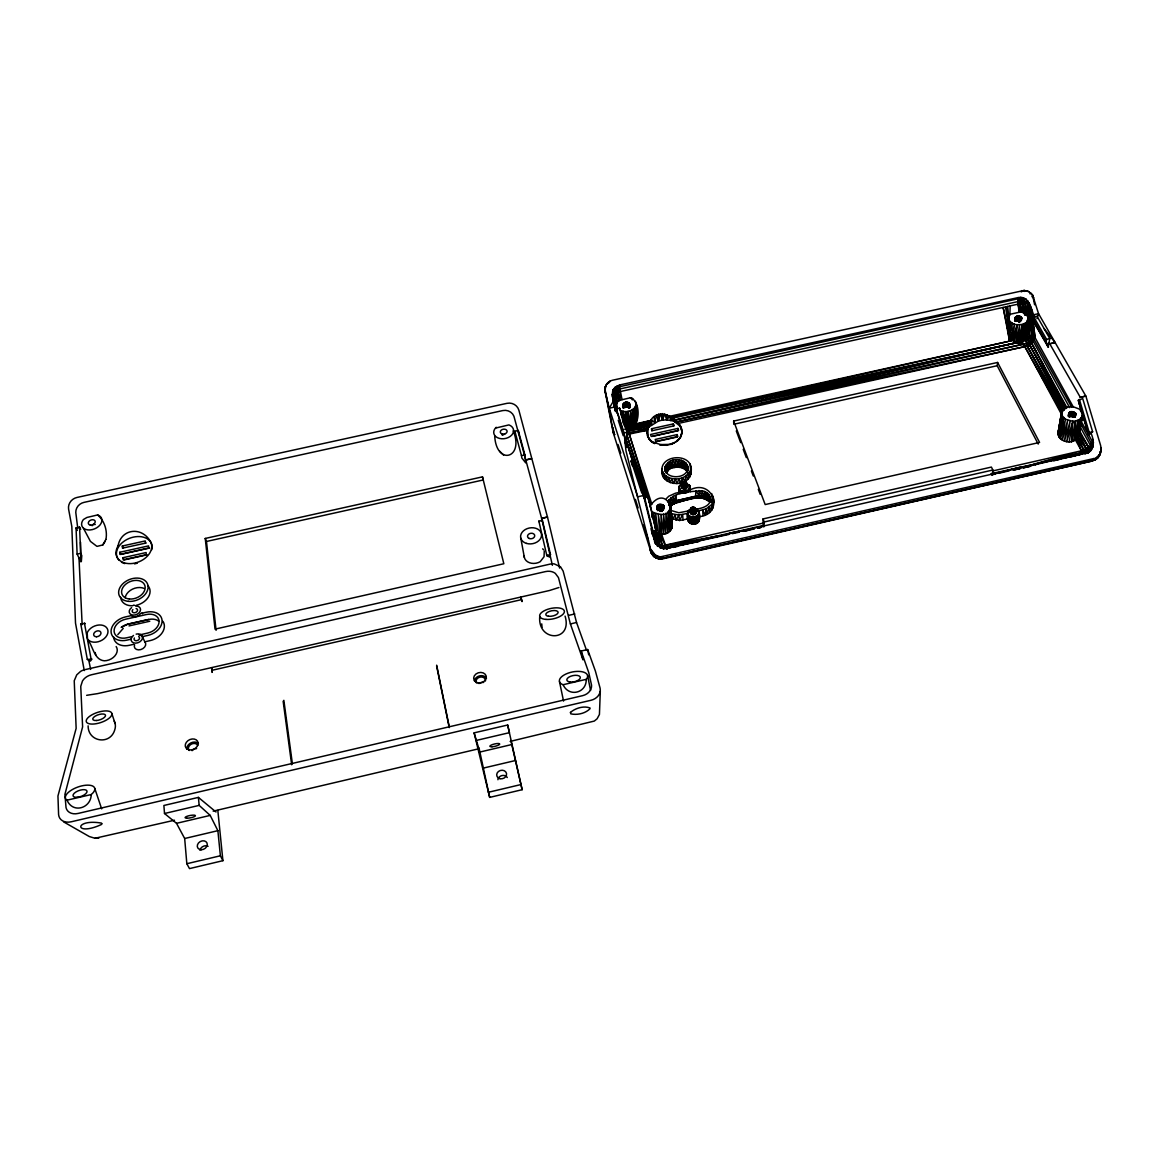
<?xml version="1.0" encoding="UTF-8"?>
<svg xmlns="http://www.w3.org/2000/svg" width="1159" height="1159" viewBox="0 0 1159 1159"><rect width="100%" height="100%" fill="white"/><g stroke="black" fill="none" stroke-linecap="round" stroke-linejoin="round"><path stroke-width="1.5" d="M696.849 510.844L696.849 509.323L694.313 508.497M542.311 521.188L542.311 520.029L538.805 521.593M684.752 482.086L684.056 481.55L686.78 483.839L687.099 487.041L686.707 483.231L684.085 481.883C676.363 481.115 687.678 498.66 686.548 483.057C679.84 478.421 682.245 492.14 686.78 483.361M621.267 415.661L620.847 410.735L623.093 411.416L625.483 427.917C640.304 433.089 642.274 401.289 630.395 397.769L620.239 400.159L617.211 402.101L616.385 405.099L617.066 410.619L612.966 394.031L613.299 389.583L614.878 387.483L619.543 384.976L1018.21 297.573C1030.076 295.516 1031.017 310.25 1034.813 317.624M690.778 508.453C686.519 516.248 699.993 516.479 695.414 508.7C692.894 506.686 688.547 509.221 690.619 512.8C690.373 508.569 692.14 505.469 692.14 509.569C696.153 509.308 692.894 505.324 696.24 510.554L696.849 509.323C701.688 513.191 700.775 525.36 692.763 524.114C685.867 523.419 684.969 510.511 691.532 508.714M682.129 482.564L681.912 487.678C679.667 482.738 688.779 480.145 687.012 486.534C686.374 479.623 685.853 484.172 683.071 482.955C678.739 484.288 690.329 486.012 684.65 481.608M670.395 504.585C686.07 500.963 697.385 493.154 709.641 500.355M637.059 418.037L636.146 404.839L634.321 408.272L630.467 410.75L633.046 427.57C639.217 421.094 636.61 410.967 636.132 403.028L637.146 413.473L635.48 401.318M538.79 520.826L546.932 556.045L549.888 556.986L550.482 554.553L542.311 520.029M650.648 504.918L627.772 428.873L628.077 411.431L630.467 410.75L631.452 428.395L648.881 425.817C654.458 397.812 697.414 427.236 675.726 442.043M680.347 493.27L680.405 490.083L678.899 487.273L681.492 483.68M691.517 507.7L690.416 509.757L690.706 513.321C688.576 510.438 694.14 507.135 693.922 508.844C690.619 510.351 693.459 506.469 691.749 507.512M1010.199 305.875L1009.866 314.306C1005.664 319.116 1012.039 324.578 1016.936 324.737L1016.631 342.658L674.654 420.109L674.495 421.746L680.087 426.048L682.158 431.887M689.547 489.996L689.619 485.389L685.505 482.97M600.304 691.271L599.435 714.451L597.131 718.754L594.306 721.072L510.148 741.412M628.729 408.214L628.83 402.839C625.469 400.55 620.905 404.361 623.325 408.243M1084.665 454.009L1090.851 450.46L1093.415 442.477L1092.068 448.49L1088.055 452.763C1095.183 448.721 1093.893 439.435 1090.981 433.147M646.592 497.399L626.744 434.625L628.757 432.684C640.739 432.553 649.257 426.961 658.442 421.007L658.602 414.198M635.465 423.875L651.851 420.253L654.734 422.571L656.501 415.255L658.442 421.007L662.513 420.094L662.644 413.604M619.543 384.976L620.239 400.159L617.312 390.96L617.023 385.904L619.688 386.715L1021.036 298.124L1023.426 297.892L1024.005 299.341L1022.064 312.046L1024.353 313.002C1033.133 318.928 1026.613 333.415 1022.803 341.354L674.654 420.109L1026.613 343.368L1031.582 343.18L1035.074 337.66L1031.568 309.221M686.389 485.128L686.316 488.461C684.1 480.232 685.838 482.39 686.736 488.04L686.621 484.317L685.07 483.187M1099.905 451.967L1099.848 454.676L1098.21 457.457L1092.502 460.934L663.107 558.783C656.313 560.434 649.576 554.364 650.242 547.468L625.99 450.865L624.093 432.944L616.269 408.895L619.616 408.156L627.468 432.191L627.714 434.582L625.425 440.768M1069.641 407.635L1033.277 341.412L1034.016 339.37L1031.003 307.468L1035.074 337.66L1029.482 344.701L1024.73 346.642L676.813 421.905L670.771 420.485L670.858 417.211L1013.053 340.369L1016.631 342.658L1027.149 345.889L1063.73 410.315M662.354 473.249C657.225 454.053 694.125 451.619 691.155 471.684C690.315 488.852 658.602 486.794 661.977 468.656M1092.488 447.678L1092.894 439.522L1092.488 447.678L1086.896 452.676L991.032 473.712M695.27 508.265L695.154 514.132C692.966 505.889 694.705 508.033 695.588 513.698L695.487 509.974L693.922 508.844M615.154 410.518L612.242 394.654L613.024 392.742L619.688 386.715L616.718 386.787L614.878 387.483L614.241 393.365L616.776 408.794L612.966 394.031L618.095 392.032L1017.964 304.18L1027.439 303.021L1029.25 303.078L1033.814 337.37L1035.074 337.66L1073.321 407.055M683.723 482.984L682.347 485.056L682.579 488.547L683.173 483.158M1097.298 457.776L1099.848 454.676L1092.502 460.934L659.848 559L653.806 556.436L651.228 552.742L613.183 432.539L605.157 391.742C603.853 386.671 607.446 381.239 612.532 380.224L1024.237 290.402L1028.989 291.72L1032.597 295.067L1038.551 313.683L1085.78 395.958L1080.202 397.392L1085.867 396.088L1100.528 445.157C1102.035 450.489 1100.21 456.747 1095.414 459.746L1092.705 460.471M689.851 488.852L689.619 485.389L689.88 489.967L687.823 492.184L684.447 493.068L680.739 492.024L675.393 493.227L668.772 496.24L666.396 498.587M692.56 508.642L691.17 510.742L691.387 514.219L692.01 508.815M710.873 502.035L710.322 496.762L707.28 492.879L706.831 497.646L705.831 498.327L696.385 497.776L676.624 502.224L669.844 505.99L670.583 503.586L674.509 501.21L676.61 501.804L669.004 505.411L674.466 501.152L676.117 495.342L676.508 502.528L696.385 497.341L703.31 497.414L704.498 496.588L704.86 491.532L707.28 492.879L709.612 501.398L704.498 496.588L702.035 490.721L704.86 491.532C704.759 492.198 708.96 504.687 709.859 500.587L706.831 497.646L701.847 495.878L702.035 490.721C690.619 491.793 674.726 491.358 667.7 501.789M634.944 425.295L651.054 421.601L651.59 424.73L650.185 423.165L634.089 426.411L632.597 409.678L634.944 425.295L634.321 408.272L636.262 422.079M670.815 504.773L671.713 504.136L670.583 503.586L670.815 497.747L672.597 502.035L673.263 496.284L674.466 501.152L696.284 496.081L699.08 495.777L700.572 496.994C702.615 495.936 712.901 503.078 706.208 499.094M683.346 482.173C681.782 483.549 684.071 480.116 682.608 483.202C683.694 485.693 687.751 482.318 684.476 481.666M693.212 509.207L693.27 514.77L693.734 509.004M681.405 492.416L681.478 490.721L680.405 490.083L680.753 493.633M684.375 483.535L684.433 489.084L684.868 483.346M689.185 515.784L688.91 522.158L687.649 512.901L688.562 521.622L688.345 514.929C691.17 518.638 699.123 517.175 698.863 512.017L698.616 521.84L697.848 515.089L697.921 522.608L696.892 515.9L697.023 523.26L695.704 516.523L695.154 523.984L694.357 516.9L693.966 524.143L692.937 517.001L692.763 524.114L691.546 516.842L691.604 523.882L690.271 516.421L690.547 523.462L689.185 515.784L689.634 522.883M1010.822 340.876L1009.532 334.429L1012.14 323.129L1011.749 340.659L1008.605 331.474L1009.069 320.174L1007.997 328.301L1008.431 318.145L1007.997 328.301L1009.576 341.152L1003.129 307.439L1010.271 340.992L1009.532 334.429L1010.329 321.767L1008.605 331.474L1009.576 341.152L1006.548 322.072M691.909 507.439L690.721 512.278L691.286 507.816M1018.442 321.579L1018.993 316.045C1018.37 322.506 1015.965 322.376 1018.109 315.987L1018.442 321.579L1019.862 316.248L1018.993 316.045L1015.342 317.233L1014.704 320.782M1015.69 320.362L1016.457 316.349L1016.24 321.13L1017.24 316.088L1017.008 320.971M632.597 409.678L633.046 427.57L650.185 423.165L647.316 430.293L647.577 435.494L649.141 439.218L654.705 443.593C647.635 440.913 645.215 432.133 648.881 425.817L629.612 428.859L628.25 430.858L625.57 411.648L623.093 411.416L623.672 423.209M1094.241 459.645L1095.414 459.746L663.31 558.131L656.791 558.001L654.009 556.175L651.865 553.64L650.822 549.25L656.834 557.015C656.327 560.029 650.387 552.988 650.576 550.902L650.242 547.468M1026.323 332.676L1027.598 321.086L1025.005 337.327L1021.209 341.963L1022.122 324.52L1026.28 322.564L1028.279 319.391L1026.323 332.676L1029.902 343.209M685.94 485.505L685.766 488.794L684.404 483.057M615.328 411.286L612.242 394.654L613.299 389.583L614.429 389.178L619.993 388.931L1017.776 301.644L1025.831 299.094L1027.439 303.021L1032.032 337.24L1031.582 343.18L1066.048 408.432M682.332 485.447L682.173 488.156L681.941 485.056M695.255 510.8L694.603 514.466L693.256 508.714M651.59 424.73L651.851 420.253L635.118 424.658M1080.463 423.107L1091.879 444.505L1083.593 453.633L1082.434 452.532L1075.61 440.319L1077.827 420.442L1073.698 441.246L1075.451 421.108L1072.843 421.325L1071.495 441.796C1065.932 442.738 1057.935 439.739 1058.037 433.162L1061.601 412.372L1063.484 409.055L1067.482 406.939L1072.611 406.519L1079.666 409.214L1082.622 414.429L1078.783 435.596L1076.957 439.16L1071.495 441.796L1075.451 421.108L1079.855 419.37L1082.332 416.255L1077.971 437.74L1083.882 450.011L1086.896 452.676M690.75 510.728L690.967 513.799L690.416 509.757M1018.978 312.293L1017.848 299.399L1020.818 297.37L1019.804 312.148L1009.866 314.306L1008.098 319.956L1006.403 306.715M1100.442 451.575C1101.325 450.46 1098.674 458.587 1096.342 458.906L1094.067 458.5L1093.43 460.123L1096.342 458.906L1096.428 457.588M1096.342 458.906L1100.427 453.183L1101.05 448.055M81.347 561.507L81.782 555.581L80.666 553.336L79.58 527.142L76.059 527.91L77.117 554.118L80.826 561.622L80.536 542.325M690.561 469.149L690.764 466.353L690.938 474.277L689.88 471.684L690.778 469.047L691.155 471.684L689.851 463.774M1015.559 320.043L1015.82 316.74L1015.139 320.971M685.375 485.795L685.114 488.997L684.752 485.969M1015.067 320.666L1015.342 317.233L1014.893 320.348M1023.267 340.485L1024.411 323.738L1021.209 341.963M694.227 511.481L693.951 514.683L693.589 511.655L694.792 511.191M1023.006 340.543L1026.28 322.564L1025.005 337.327L1033.814 337.37L1030.38 305.744M708.743 499.167L709.149 494.661L710.742 501.717M658.442 421.007L660.587 413.691L662.513 420.094L666.7 419.92L667.193 414.85M1073.944 454.864L1085.635 451.648L1086.36 448.794L1078.783 435.596L1080.362 424.73M763.187 526.823L763.042 518.928L991.394 467.077L992.886 470.018L992.336 474.089L667.251 547.888L667.149 548.844C661.832 547.975 654.444 545.454 654.299 539.022L643.491 495.487L612.734 398.276L615.154 410.257L612.445 396.45M1022.122 324.52L1018.5 342.716L1019.572 324.868L1016.631 342.658L1013.285 340.543L1016.936 324.737L1022.122 324.52L1020.239 342.354L1023.658 344.223L1062.354 415.922L1065.411 419.225L1072.843 421.325L1069.134 441.97M684.085 483.549L683.129 488.852L682.839 485.751M693.546 507.381L692.894 507.367C693.01 508.193 692.517 506.15 695.241 508.424L695.951 512.669L695.646 509.004M684.085 486.012L683.752 489.04L683.433 485.94M1016.095 319.652L1016.457 316.349M1014.777 320.623L1015.096 317.798C1015.081 323.404 1026.193 319.203 1019.862 316.248L1019.036 322.188L1020.615 316.581L1019.934 321.608M1021.296 320.739L1021.659 317.595L1021.108 320.478M692.937 509.221L691.937 514.524L691.141 511.119M212.343 670.221L212.097 672.394L211.604 667.685L212.343 670.221L521.463 599.652L522.028 601.608L520.913 597.117L521.463 599.652M693.589 511.655L692.575 514.712L691.662 511.438M1016.936 324.737L1014.69 341.977M1020.847 320.145L1021.238 317.044L1020.094 321.724M1024.411 323.738L1022.079 341.441L1023.658 344.223L676.813 421.905L678.479 423.397C683.317 428.019 682.984 435.712 677.827 440.579L670.931 444.375L660.543 444.578L651.532 441.666L647.664 436.392L647.881 428.308L628.25 430.858L625.57 411.648L628.077 411.431L631.452 428.395L650.185 423.165M105.947 539.355C107.599 530.576 104.44 520.811 97.646 514.929L86.925 517.465L83.39 519.536A10.532 7.244 -21.6 0 0 85.911 529.489A10.532 7.244 -21.6 0 0 100.036 524.94A10.532 7.244 -21.6 0 0 97.646 514.929M997.175 365.722L997.595 362.448L733.647 421.065L733.763 424.266L997.175 365.722L1038.218 444.085M1017.443 321.043L1018.109 315.987M1008.431 318.145L1007.765 323.086L1005.606 306.889M1016.573 321.014L1017.24 316.088M1070.105 416.588L1070.8 411.619C1086.534 414.4 1061.586 420.876 1070.8 411.619L1069.858 416.632M1071.017 416.516L1071.713 411.503L1070.742 416.516M1059.485 429.989L1059.992 426.469M1060.485 422.934L1060.992 419.413M1061.485 415.893L1062.238 410.605L1058.037 433.162L1061.601 412.372L1058.5 431.496M1069.279 416.834L1069.989 411.894L1069.062 416.921M1071.945 416.603L1072.654 411.575L1071.684 416.559M1023.846 339.457L1026.28 322.564M1033.437 319.391L1033.799 316.914L1037.001 316.204L1049.837 338.631L1048.055 346.976L1035.306 324.563L1033.437 319.391L1046.2 341.818L1048.055 346.976M1068.83 415.588L1069.322 412.329L1068.714 415.675M1072.828 416.863L1073.567 411.793L1072.582 416.762M1046.2 341.818L1046.591 339.341L1033.799 316.914M1073.596 417.269L1074.393 412.184L1073.393 417.139M1080.898 421.253L1081.448 417.776M632.307 399.898L632.524 398.595L630.395 397.769M692.169 507.801L690.547 509.902L690.706 513.321M1074.509 416.095L1075.045 412.691L1074.393 415.98M692.923 507.512C687.432 507.975 694.444 513.799 695.414 508.7M690.938 508.193C693.502 506.715 688.924 510.67 693.415 510.25C697.79 509.25 691.633 506.179 694.212 507.816M666.324 472.944L667.656 471.076L665.252 466.411C662.629 480.217 688.823 480 687.895 466.715L687.562 470.453L685.172 466.483L685.78 462.818L687.751 472.437C684.621 467.063 677.204 466.092 671.8 468.265L668.048 462.586L665.252 466.411L665.73 472.206L666.324 472.944L668.048 467.28L668.048 462.586C674.712 456.704 689.359 459.688 688.156 470.279M681.912 487.678L681.738 483.289L683.071 482.955M681.912 482.984L681.825 487.171M686.403 482.637C686.881 487.316 679.319 483.796 683.187 482.347M1074.944 416.689L1075.523 413.299L1074.871 416.574M1058.746 436.595L1062.296 416.067L1061.615 414.227L1058.109 434.886L1062.296 416.067L1059.529 437.769L1063.585 417.762L1060.543 438.841L1065.411 419.225L1062.325 440.13L1067.671 420.34L1064.426 441.115L1070.192 421.065L1066.729 441.738L1072.843 421.325M1075.161 417.341L1075.755 413.951L1075.132 417.226M1078.783 435.596L1082.622 414.429L1079.015 433.423L1086.36 448.794L1089.953 450.793L1093.082 444.578L1092.459 441.753L1081.144 421.253M1080.652 421.253L1081.289 417.776M689.17 509.931L688.765 512.003L687.823 511.829L688.171 519.449L688.055 514.712M1018.21 297.573L1017.848 299.399L1029.25 303.078L1032.032 337.24L1035.074 337.66M586.222 679.348C586.671 693.053 568.91 697.631 563.1 684.723A14.386 6.606 -11.8 0 1 562.694 675.9A14.386 6.606 -11.8 0 1 581.224 671.597A14.386 6.606 -11.8 0 1 586.222 679.348L563.1 684.723M1075.61 440.319L1079.855 419.37L1076.957 439.16L1081.318 450.808L1088.591 447.244L1091.691 448.084L1090.851 450.46L1088.055 452.763L1089.953 450.793M605.128 391.583L605.404 386.454L605.157 391.742L609.243 408.214L637.696 496.791L643.491 495.487M1012.676 340.456L1011.329 338.051L1014.4 324.143L1013.285 340.543L1009.532 334.429M764.042 526.737L764.216 521.985L763.042 518.928M613.299 389.583L615.98 392.684L616.689 404.332L614.241 393.365L612.387 392.046M1008.098 319.956L1009.532 315.016M682.072 431.93L680.217 437.928L677.088 440.434M1032.51 297.472L1032.466 295.009L1031.003 293.184L1029.945 293.821M91.242 794.538C91.025 808.214 72.901 813.951 67.034 800.174A15.487 6.577 -19.6 0 1 71.626 789.989A15.487 6.577 -19.6 0 1 91.025 785.469A15.487 6.577 -19.6 0 1 91.242 794.538L67.034 800.174M644.187 498.283L644.505 497.066L647.982 496.284L656.269 531.286L652.256 533.792L650.981 528.692M647.982 496.284L651.735 511.626C683.274 525.896 667.758 480.072 649.837 506.382L650.257 507.091M695.487 508.526L694.053 508.019M676.61 501.804L674.016 502.847L676.624 502.224C661.427 509.091 675.625 504.773 674.509 501.21L696.313 496.139L700.572 496.994L701.861 495.936L703.499 498.095L706.092 499.022L700.572 496.994M656.53 558.174L659.848 559L660.616 556.842L1094.067 458.5M700.804 497.544L709.192 500.514M652.256 533.792L653.01 531.329L644.505 497.066M613.082 427.758L613.85 434.451L604.926 388.743L606.49 384.281L610.17 381.05M1027.367 320.449L1028.265 317.624L1027.062 326.737L1027.338 337.472L1025.802 340.645L1027.149 345.889L1062.325 412.72M1036.928 318.711L1038.551 313.683L1033.22 314.857M690.228 490.75L689.982 487.432L689.402 490.808L689.634 488.461L689.88 489.967C714.335 477.682 724.708 516.132 697.732 516.697M686.78 483.839C686.331 486.519 680.768 485.998 681.941 483.158M709.337 506.961L706.773 514.205L706.266 508.801L711.684 504.585L713.654 498.978L713.22 507.874L711.684 504.585L711.742 510.337L709.337 506.961L709.554 512.495M670.395 516.595L671.467 513.669L678.826 515.016L687.953 513.336L687.823 511.829M662.513 420.094L664.744 413.937L666.7 419.92L670.771 420.485L672.278 418.269L1015.617 342.876L1011.329 338.051M703.02 515.509L702.687 510.003L704.947 514.958L706.266 508.801L697.399 511.206L697.819 510.076M1087.823 449.084L1090.735 447.562L1091.879 444.505L1092.56 444.969L1088.909 450.315L1085.635 451.648M1090.735 447.562L1090.431 445.476L1092.459 441.753L1093.067 443.26M105.889 539.442L102.818 544.947L97.284 546.309A4.911 4.23 23.7 0 1 96.791 546.251L90.431 541.398L83.434 528.229M105.252 541.166L102.818 544.947M655.545 556.132L653.401 555.769L650.576 550.902L654.009 556.175L660.036 558.305L661.963 556.827L663.31 558.131L659.442 558.71L658.848 557.493M653.053 531.836L656.139 544.122L654.299 539.022M662.412 471.307L663.687 477.711L663.716 473.77L665.063 479.449L665.831 475.9L667.381 481.289L668.613 477.537L670.25 482.651L671.901 478.58L673.48 483.433L675.465 478.971L676.914 483.622L679.102 478.681L682.564 477.74L685.708 480.999L685.65 476.175L688.127 479.073L688.127 474.118L689.909 476.784L689.88 471.684L685.65 476.175L682.564 477.74L680.333 483.173L679.102 478.681C672.843 479.739 664.976 477.711 662.412 471.307L662.789 475.798M495.951 427.99L508.946 424.904A10.011 7.2 -9.9 0 1 511.756 435.031A10.011 7.2 -9.9 0 1 497.457 437.682A10.011 7.2 -9.9 0 1 496.24 427.265M703.499 498.095L696.11 497.935L698.471 497.718L699.08 495.777M666.874 549.047L661.644 534.444L660.934 514.582L663.774 534.256L663.542 514.103L665.831 533.734L665.932 513.147L667.917 532.778L667.961 511.771L669.699 531.474L671.945 528.171L670.713 506.164L672.292 526.331L670.424 508.164L671.945 528.171L669.496 510.076L669.699 531.474C665.947 534.719 659.862 535.646 655.878 532.3L653.531 513.031L653.85 521.854M1021.818 290.619L1021.18 291.836L1024.237 290.402L1024.295 291.387L1026.686 290.779L1028.989 291.72M991.8 474.929L992.307 473.973L1086.345 452.575L1090.576 450.344M117.798 634.654L123.245 628.352M681.478 490.721L682.144 492.72L682.738 491.126L683.259 492.981L684.114 491.271L685.505 491.155L686.78 492.647L686.838 490.793L687.823 492.184L688.968 489.402L685.505 491.155L684.447 493.068L684.114 491.271L681.478 490.721L680.739 492.024L680.405 490.083M682.202 486.172L681.695 483.622M671.423 443.506L670.931 444.375L674.683 442.767L666.816 445.288L659.819 445.085M613.357 401.202L609.243 408.214L614.792 406.997M607.258 383.846L609.62 382.195M1098.964 455.371L1100.427 453.183M659.442 558.71L660.268 557.407M634.944 425.078L634.451 425.99L651.054 421.601M92.112 525.751L93.401 524.462L95.255 524.505M1023.31 467.483L1086.345 452.575L1085.606 453.662L1088.62 451.735M502.282 435.364L504.86 433.973M617.312 390.96L615.98 392.684L618.602 401L618.095 392.032L619.993 388.931L617.312 390.96L614.69 390.974M660.022 547.816L655.762 514.031L655.878 532.3L660.051 545.657L663.354 548.989M660.616 556.842L653.806 556.436L656.095 557.537M666.7 419.92L669.612 416.313L1007.504 341.615M663.774 549.25L664.715 548.135L688.316 543.571M1020.876 302.383L1022.861 303.354L1024.788 315.132L1024.353 313.002L1022.064 312.046L1020.384 303.716L1017.776 301.644L1020.876 302.383L1025.831 299.094M613.777 431.293L613.719 433.915L615.009 434.553M681.97 482.825L682.694 482.072M614.429 389.178L616.718 386.787M1027.816 300.862L1025.266 303.107L1025.903 314.64M1022.803 341.354L1025.802 340.645L1029.815 337.269L1027.439 303.021M669.873 505.817L672.655 502.079L674.002 502.658L669.873 505.817L676.624 502.224M689.228 511.539L688.345 510.815L688.388 512.495M669.714 506.295L671.698 504.31L669.844 505.99M1088.055 452.763L1088.967 451.894M1081.144 410.199L1078.305 400.304L1082.709 398.566L1092.618 431.771L1089.011 434.828L1082.607 415.154M632.524 398.595L631.264 398.638M612.242 394.654L612.966 394.031L616.4 411.155M1088.504 434.944L1088.185 433.452L1089.257 432.524L1092.618 431.771M690.46 509.409C692.039 514.103 697.718 508.656 694.125 508.221M627.772 428.873L625.57 411.648L626.179 428.279L624.831 429.395L627.309 428.801M682.477 482.202L683.303 481.869M708.757 499.239L700.587 497.182M671.148 504.831L676.595 502.47L673.944 503.267M664.715 548.135L660.717 548.25L659.804 546.744M1033.625 338.037L1026.613 343.368L1029.482 344.701L1065.541 408.794M684.636 482.405L685.94 482.463M657.312 546.048L666.425 548.511L670.568 546.584L763.332 525.491M558.913 587.512L549.525 590.496L97.602 693.618L86.65 695.313M691.662 507.714L692.502 507.338M682.839 482.419L684.085 481.883M673.451 503.339L676.378 502.383L673.451 503.339L672.799 502.615M1097.472 456.878L1098.877 456.342M676.508 502.528L673.712 503.441M628.584 406.78L628.149 402.477L628.062 407.606L627.338 402.245C629.859 408.316 623.252 409.055 624.744 402.564L624.904 407.751L624.035 402.984L624.324 407.084M1038.71 462.876L1081.318 450.808L993.147 470.844M698.471 497.211C696.994 498.718 694.864 498.24 695.965 490.865L699.065 495.719L701.861 495.936M992.032 474.697L1021.05 466.889L1022.354 467.961M1069.931 457.066L1081.883 454.053L1034.292 463.875L1035.624 464.947M659.848 559L663.31 558.131L663.281 556.624M1053.357 460.833L1060.311 459.094M1063.774 458.225L1086.345 452.575M669.641 548.048L666.425 548.511L716.161 536.226L716.914 537.443M758.247 527.982L761.55 527.215L757.914 527.809M1043.114 461.876L1082.434 452.532L1083.882 450.011L1076.957 439.16L1081.39 417.935L1077.971 437.74L1086.36 448.794M217.834 810.402L222.905 860.688L189.497 868.598L186.831 863.73L184.672 838.508L176.53 823.325L164.506 813.502L163.883 805.476L198.406 797.392L216.009 811.995M489.678 797.392L522.144 789.699L507.671 725.012L474.118 732.865L489.678 797.392L479.015 747.975M998.797 473.278L1009.301 470.786M1012.807 469.96L1019.804 468.308M1054.473 460.5L1081.869 454.038M184.672 838.508L217.878 830.684L220.384 855.777L222.905 860.688M483.187 768.127L515.48 760.521M186.831 863.73L220.384 855.777M488.388 792.278L521.014 784.542M164.506 813.502L199.16 805.389L210.199 815.4L217.878 830.684M475.769 740.543L509.438 732.662L507.671 725.012M63.586 821.861L89.301 836.537L94.995 838.276L174.487 820.224M213.155 811.155L478.508 748.844M176.53 823.325L210.199 815.4M479.189 752.205L511.945 744.513M1023.643 467.743L1030.481 466.15M744.629 531.213L754.422 528.837M757.928 528.026L761.434 527.229M581.181 651.025L588.758 672.597L591.554 685.172A11.547 9.533 -9.3 0 1 582.557 695.675L78.044 813.459A12.445 9.489 -30 0 1 66.034 807.664L64.918 794.364L82.608 726.867L80.782 687.186A15.168 11.242 -25.9 0 1 80.797 686.2L82.492 680.956A11.155 8.258 -25.9 0 1 91.387 674.784L545.614 571.561A10.489 8.243 -9.6 0 1 555.349 573.415L558.377 577.486A14.256 11.213 -9.8 0 1 558.667 578.37L570.373 623.875L582.977 659.862L581.181 651.025L587.642 649.518L595.393 671.061L600 687.823A13.807 11.445 -9 0 1 600.116 688.316A12.039 9.967 -8.9 0 1 590.916 700.297L71.279 821.774A13.01 9.909 -30.4 0 1 58.602 814.647A14.879 11.344 -30.3 0 1 58.573 814.125L57.95 795.987L76.146 728.345L74.234 680.753L76.74 674.857L80.536 671.438A10.359 7.635 -25.9 0 1 84.766 669.699L550.032 564.129A9.721 7.62 -9.4 0 1 554.306 563.911L560.521 566.794L563.144 571.112L576.545 622.47L586.483 650.199M568.634 615.371L574.806 613.951M570.402 623.948L576.545 622.47M764.216 521.985L992.886 470.018M763.926 522.941L662.542 545.759L657.863 545.107L653.966 533.314M673.002 547.425L678.276 546.237M1013.488 469.989L1020.876 468.308M87.331 659.442L91.938 659.109L90.431 661.094L87.331 659.442L80.724 623.788L85.346 623.528M1078.681 401.956L1081.637 410.083M148.714 619.442L127.881 624.121L121.202 627.396A12.459 9.171 -23.8 0 1 127.896 624.194L148.714 619.5A12.416 9.171 -23.3 0 1 158.783 621.21M129.011 625.918L149.801 621.238M131.952 636.624L126.679 637.812A12.503 9.04 -23.4 0 1 114.089 631.235A12.503 9.04 -23.4 0 1 125.52 619.239L146.425 614.531A12.459 9.055 -22.9 0 1 159.073 621.094A12.459 9.055 -22.9 0 1 147.758 633.046L138.979 635.031M688.591 510.873L678.855 512.771L670.554 510.337M695.27 509.366C701.253 508.381 710.206 506.613 710.713 499.051L710.829 502.108M131.01 639.217L126.824 640.159A15.632 11.315 -23.4 0 1 111.076 631.93A15.632 11.315 -23.4 0 1 125.389 616.936L131.01 615.675A5.882 4.245 -22.8 0 0 140.645 613.502L146.266 612.242A15.574 11.315 -22.9 0 1 162.072 620.442A15.574 11.315 -22.9 0 1 147.932 635.393L142.354 636.653A5.954 4.346 -23.5 0 0 141.891 636.248M133.502 644.361L129.344 645.302A15.574 11.46 -23.8 0 1 113.568 636.87M134.574 644.723A5.94 4.404 -23.9 0 0 140.761 649.591A5.94 4.404 -23.9 0 0 144.803 641.811L150.366 640.55A15.516 11.474 -23.3 0 0 162.941 621.34M669.873 518.044L679.565 520.478L688.33 518.826M546.947 555.349L550.482 554.553M653.01 531.329L656.501 530.532M84.259 670.568L75.509 623.107L71.829 526.563L68.584 509.105A10.46 9.837 -26.8 0 1 77.001 497.457L506.99 403.332A10.025 9.663 -0.2 0 1 518.87 410.185L547.483 517.088L541.63 518.406L547.454 516.914L559.594 568.069M991.974 474.784L995.291 474.045M1014.733 469.786L1020.036 468.613M1023.556 467.816L1030.626 466.237M77.117 554.118L80.666 553.336M524.882 454.922L525.722 462.89L521.869 458.037L521.463 455.675L524.882 454.922L518.261 430.496L514.886 431.235L515.306 433.596M624.093 432.944L627.468 432.191M1046.591 339.341L1049.837 338.631M146.193 543.006L122.463 548.149L122.332 546.005L145.266 540.934L145.426 543.049M651.546 428.729L673.379 423.89L674.06 425.846L652.213 430.699L651.546 428.729L651.735 430.916M650.199 504.976L626.744 434.625L647.316 430.293L628.757 432.684M678.479 423.397L1024.73 346.642L1061.89 412.865M1055.038 342.629L1049.634 343.832L1055.067 342.441L1044.071 328.533M119.797 552.264L148.555 545.889L148.714 548.019L119.928 554.408L119.797 552.264L120.797 554.422L149.511 548.048M677.914 428.424L650.561 434.495L651.228 436.479L678.609 430.395L677.914 428.424L678.087 430.699L652.474 436.392M205.259 538.442L482.492 476.856L503.832 563.738L215.023 629.134L205.259 538.442L206.476 541.47L216.081 630.322M123.057 557.682L146.121 552.553L146.28 554.712L123.187 559.84L123.057 557.682L124.1 559.927L147.121 554.799M677.146 434.582L655.197 439.464L655.864 441.449L677.841 436.566L677.146 434.582L677.305 436.957L655.4 441.825M206.476 541.47L483.129 479.985L482.492 476.856M1035.306 324.563L1048.547 346.874M667.251 547.888L728.837 534.429M732.358 533.662L739.399 532.111M742.919 531.344L749.96 529.808M666.425 548.511L699.5 541.253M707.062 538.298L662.76 547.787L659.688 534.212L658.283 514.567L661.644 534.444M670.858 417.211L1015.617 342.876M691.822 542.861L698.848 541.427M729.793 533.126L754.408 528.475M683.433 481.883L684.708 481.782M711.612 537.254L665.179 545.382L659.688 534.212M698.442 497.544L696.11 497.935L698.486 497.747M687.562 470.453L686.476 470.641L686.171 468.627C680.319 463.31 669.062 464.687 665.73 472.206L666.338 464.382L669.525 469.482L675.161 464.136L675.74 459.659L679.84 467.338L683.071 465.208L683.796 461.325L685.172 466.483L687.866 470.003L687.171 464.658L686.809 468.12L684.65 469.134L681.362 460.268L680.594 464.368L677.117 467.164L672.901 460.152L672.51 464.745L667.656 471.076L670.09 465.817L670.279 461.152L674.379 467.468L677.914 464.006L678.609 459.688L682.39 468.019L685.172 466.483C679.102 462.021 668.511 463.629 665.556 471.032L664.875 468.555L665.107 471.597M696.385 497.341L698.471 497.023M670.568 546.584L665.846 547.251L662.542 545.759L657.834 533.531M656.834 557.015L659.283 556.668L660.036 558.305M1027.338 337.472L1024.759 337.834L1025.802 340.645L1033.277 341.412M1022.064 312.046L1019.804 312.148L1017.964 304.18M706.367 499.123L703.571 498.138L707.106 498.761M94.995 838.276L98.935 837.971M700.659 497.66L705.845 498.515L709.612 501.398M133.372 605.157L134.647 605.317M1033.814 297.718L1032.133 296.4M703.354 497.776L709.641 501.586L705.889 498.689L703.368 497.848L708.786 500.572L700.615 497.428M1028.54 338.602L1031.51 339.022L1029.815 337.269L1026.961 323.491M698.399 496.718L700.891 497.197M659.283 556.668L651.865 553.64M693.314 507.28L694.169 507.512M666.816 445.288L660.543 444.578M655.791 543.89L655.081 541.296M494.705 436.132C496.385 466.048 524.607 458.471 513.249 430.902M1034.016 339.37L1071.785 407.345M1021.036 298.124L1024.005 299.341M693.705 507.367L695.574 508.859L695.864 512.148L695.733 509.337M1032.597 295.067L1034.625 304.774M694.632 510.96L695.603 511.67L695.574 508.859M657.037 555.943L653.719 554.857L650.576 550.902M80.724 623.788L82.144 624.643L78.986 557.914M651.445 553.365L652.749 554.205M685.491 481.854L686.389 482.81M694.342 507.468L695.183 511.264L694.777 508.062M659.442 546.425L657.863 545.107L653.734 532.445M503.571 455.096L499.645 451.184M542.629 548.83L543.585 549.757M708.656 500.558L710.177 502.296L708.062 500.123M708.453 500.5L710.177 502.296M651.764 532.589L656.139 544.122L652.314 532.126M656.255 543.383L657.935 546.425M1023.933 301.166L1025.266 303.107L1026.86 315.074M672.278 418.269L674.495 421.746M1079.087 429.902L1088.591 447.244L1078.725 431.655L1079.015 433.423M1078.029 430.25L1088.591 447.244M88.388 640.652C93.155 647.055 94.372 659.949 104.31 660.804A11.01 8.113 -24.8 0 0 115.002 655.777A11.01 8.113 -24.8 0 0 116.146 646.534M1091.749 443.607L1092.56 444.969M1049.185 342.803L1080.304 397.334M1064.31 407.794L1029.482 344.701L1064.223 410.069M1080.043 426.555L1090.431 445.476M1066.99 407.823L1031.582 343.18L1066.208 408.084M1027.149 345.889L1062.817 411.561M701.847 495.878L699.007 490.503L699.065 495.719M617.501 408.243L616.385 405.099L616.602 406.968M997.595 362.448L1039.58 442.434L765.186 504.571L733.647 421.065M76.059 527.91L77.291 530.46M79.58 527.142L80.666 529.402M142.354 636.653L144.803 641.811M122.332 546.005L123.289 548.077M670.583 503.586L668.917 499.63L668.96 502.528M539.746 616.429C537.341 642.231 572.908 642.187 565.085 616.124M660.051 545.657L654.154 530.663L657.863 545.107L653.893 532.198M736.284 430.945L740.688 442.637M743.209 449.315L746.353 457.66M751.394 471.003L753.278 476.016M758.319 489.359L760.203 494.371M95.849 655.067L95.139 652.503M643.926 497.718L625.411 437.899L645.925 497.356M617.211 402.101L614.241 393.365L617.066 410.619M94.763 788.395L101.673 808.881M625.049 442.303L626.729 447.374M631.191 460.876L641.796 492.952M111.916 713.814A13.43 5.331 -18.3 0 1 92.937 724.071A13.43 5.331 -18.3 0 1 92.314 714.61A13.43 5.331 -18.3 0 1 111.916 713.814L115.176 723.709M627.714 434.582L619.616 408.156M625.469 437.914L644.998 498.08M629.25 434.306L651.88 504.281M618.254 420.282L623.252 435.726M630.916 461.007L632.539 466.106M699.297 519.116L698.5 510.989L699.007 518.232L698.863 512.017M618.051 444.534L620.76 453.111M635.407 499.37L638.116 507.946M643.535 525.07L648.417 540.5M654.502 541.152L654.994 542.774M655.212 542.673L655.675 544.194M474.118 732.865L479.304 750.148M1079.362 399.319L1089.257 432.524M1083.114 415.038L1089.011 434.828M1078.305 400.304L1088.185 433.452M696.849 509.323L697.399 511.206M90.663 669.409L88.736 660.195M669.612 416.313L670.771 420.485M541.63 518.406L513.93 416.24A9.649 9.301 -0.7 0 0 502.818 410.561L83.97 502.383A10.054 9.46 -26.9 0 0 75.784 512.466L77.783 528.504M514.886 431.235L521.463 455.675M652.155 517.233L651.952 513.886L656.269 531.286M541.644 518.377L552.379 565.302M671.467 513.669L672.785 519.464L675.002 514.712L676.088 520.29L678.826 515.016L679.565 520.478L682.651 514.538L683.042 520.014M605.099 391.409L604.911 388.844M510.844 740.514L522.144 789.699M1025.367 314.697L1022.861 303.354L1023.527 313.423M654.009 556.175L653.111 552.988L651.749 553.075L651.633 550.931M544.252 551.003L544.064 556.726L540.21 561.695A10.402 8.084 -9.9 0 1 529.446 562.709A10.402 8.084 -9.9 0 1 524.187 555.697M624.744 402.564L625.715 407.171L625.585 402.303L626.526 407.012L626.468 402.187L627.454 407.229M649.199 427.338L648.881 425.817L628.25 430.858L625.57 411.648M559.493 681.68L563.549 701.094M436.653 665.179L449.257 726.794M436.595 665.846L449.228 727.62M587.642 649.518L588.7 654.835M587.599 675.625L590.568 690.402M609.605 410.054L610.3 413.604M620.442 391.452L622.035 399.609M624.093 406.795L623.47 403.506L623.846 408.026M620.847 410.735L623.18 423.064M1027.236 323.578L1029.815 337.269L1027.54 320.188M520.797 538.109L524.375 557.551M84.404 622.962L91.01 658.616M626.179 428.279L623.093 411.416L623.861 421.833M518.261 430.496L518.957 434.48M612.966 394.031L615.951 411.561M542.035 627.265L541.746 623.861M711.698 493.502L712.495 498.384M623.542 406.809L623.107 404.1L623.412 407.707M88.113 725.853C88.041 742.05 110.062 745.309 114.683 730.083A17.008 12.792 -27.2 0 0 114.19 721.086M637.117 418.095L635.523 406.621L636.32 422.137M283.854 700.311L292.387 763.752M283.144 701.209L291.662 764.752M651.952 513.886L652.387 517.247M659.268 509.83L658.587 504.571C674.48 504.585 651.039 516.001 658.587 504.571L659.007 509.931M682.564 477.74L683.158 482.289M660.369 511.351L659.457 504.281L659.978 511.423M658.5 510.235L657.834 505.02L658.269 510.38M651.952 513.365L652.401 516.827M661.282 511.293L660.384 504.165L660.891 511.293M657.877 510.771L657.254 505.599L657.559 509.178M662.166 511.409L661.311 504.237L661.789 511.336M623.339 408.026L622.962 404.737C623.31 409.286 632.481 406.461 628.83 402.839L629.337 407.693M657.254 509.685L656.878 506.266L657.182 509.83M654.125 417.226L654.734 422.571M662.716 509.366L662.166 504.498L662.528 509.786M616.269 408.895L616.718 412.923M629.844 407.838L629.351 403.332L629.467 407.823M626.468 402.187L626.99 407.07M679.333 492.836L679.073 488.301L679.551 492.85M629.989 406.968L629.67 403.911L629.917 407.374M624.6 425.759L623.093 411.416L624.353 425.527M1007.678 306.44L1008.779 317.059M686.707 484.679L686.997 487.562L686.867 484.201M663.412 509.786L662.905 504.904L663.267 510.177M625.585 402.303L626.063 407.055M689.619 485.389L690.242 491.619M669.641 505.788L669.308 502.398L669.453 505.817M670.496 514.277L671.003 519.377M695.574 510.351L695.864 513.205L695.748 509.844M679.942 492.865L679.58 489.257L679.725 492.561M663.774 508.714L663.455 505.454L663.716 508.946M691.141 508.352L690.981 511.785L690.735 508.772M198.406 797.392L199.16 805.389M647.577 435.494L647.664 436.392M713.162 496.124L713.741 502.557M1025.266 303.107L1026.309 315.045M628.077 411.431L629.612 428.859M672.075 524.491L670.337 504.208L671.162 519.391M689.098 486.258L689.373 489.764M669.496 510.076L671.061 529.909M685.505 491.155L685.635 492.952M673.379 423.89L673.538 426.077M679.073 488.301L679.449 493.502L679.073 486.229L679.493 493.43L678.899 487.273L679.29 492.575M687.823 513.959L688.316 521.043M690.271 490.996L689.982 486.389L690.286 491.474M695.704 516.523L696.139 523.68M689.982 487.432L690.184 491.025M710.322 496.762L710.583 501.717M80.594 556.392L80.826 561.622M647.113 431.756L647.171 433.35M1020.384 303.716L1020.659 312.061M679.594 485.244L679.739 489.634M497.921 779.732A4.984 4.23 -15.3 0 1 501.919 775.574A4.984 4.23 -15.3 0 1 507.28 777.53M476.479 682.97A4.795 3.912 -14 0 1 479.927 677.131A4.795 3.912 -14 0 1 485.52 680.884M478.986 683.549A4.781 3.897 -14.1 0 1 483.636 682.463M199.942 850.199A5.23 4.201 -29.4 0 1 208.084 846.302M189.221 750.51A5.013 3.897 -25.8 0 1 191.032 744.31A5.013 3.897 -25.8 0 1 197.754 745.454M192.075 750.684A4.984 3.897 -26 0 1 196.595 748.584M118.841 560.043A18.486 13.024 -21.4 0 1 131.199 537.704A18.486 13.024 -21.4 0 1 151.815 549.67M137.341 563.129A18.486 13.024 -21.4 0 1 134.458 563.868M124.839 563.593A18.486 13.024 -21.4 0 1 121.463 562.173M125.129 597.725A12.184 8.881 -22.7 0 1 132.474 589.149A12.184 8.881 -22.7 0 1 144.151 588.468M147.7 585.483A15.255 11.097 -22.7 0 1 136.197 605.331M132.691 605.78A15.255 11.097 -22.7 0 1 120.666 597.218M141.76 613.14A5.867 4.303 -23.2 0 1 142.571 613.719M139.949 635.451A5.954 4.346 -23.5 0 1 140.398 635.552M135.661 606.099A5.896 4.245 -22.8 0 1 140.08 611.401A5.896 4.245 -22.8 0 1 131.3 614.69A5.896 4.245 -22.8 0 1 131.604 607.606M136.154 634.132A5.969 4.361 -23.5 0 1 142.398 638.566A5.969 4.361 -23.5 0 1 133.575 642.854A5.969 4.361 -23.5 0 1 133.488 635.436M136.096 608.533A2.796 2.014 -22.8 0 1 137.153 611.3A2.796 2.014 -22.8 0 1 133.256 612.589A2.796 2.014 -22.8 0 1 132.879 609.591M138.631 636.595A2.825 2.057 -23.5 0 1 138.993 639.406A2.825 2.057 -23.5 0 1 135.371 640.608A2.825 2.057 -23.5 0 1 134.386 637.986M186.816 749.178A6.679 5.201 -25.8 0 1 190.916 742.89A6.679 5.201 -25.8 0 1 198.406 743.527M474.466 681.028A6.403 5.216 -14 0 1 479.623 675.856A6.403 5.216 -14 0 1 486.49 678.203M1068.844 412.865L1068.323 416.11L1068.844 412.865M570.445 712.408L570.779 713.843C577.24 715.32 585.411 713.48 590.061 708.685L589.989 707.975C583.759 705.541 575.415 708.135 570.445 712.408M101.804 823.745L101.47 824.498C74.248 837.015 73.539 818.399 101.485 823.093L101.804 823.745M118.088 545.686L117.117 547.816A18.501 13.242 -21.6 0 0 134.864 563.071A18.501 13.242 -21.6 0 0 149.859 540.558C141.123 526.534 121.304 528.75 118.088 545.686M674.002 503.078L671.713 504.136L674.016 503.006M531.488 458.558L525.838 460.007L531.488 458.558M708.294 500.427L705.889 498.689L710.003 502.195L708.192 500.326M709.728 501.847L708.033 500.051L709.728 501.847M87.273 633.944L87.055 633.162A11.17 8.026 -24.1 0 1 103.194 625.454A11.17 8.026 -24.1 0 1 104.194 638.638A11.17 8.026 -24.1 0 1 87.49 638.884L87.273 633.944M499.993 778.689A4.998 4.245 -15.2 0 0 506.483 773.372A4.998 4.245 -15.2 0 0 498.384 771.532A4.998 4.245 -15.2 0 0 499.993 778.689M491.996 746.773A5.085 1.202 -13.2 0 0 499.717 744.136A5.085 1.202 -13.2 0 0 492.589 744.527A5.085 1.202 -13.2 0 0 491.996 746.773M201.376 849.735A5.244 4.216 -29.3 0 0 206.997 842.999A5.244 4.216 -29.3 0 0 198.45 843.042A5.244 4.216 -29.3 0 0 201.376 849.735M186.889 818.196A5.302 1.202 -10.9 0 0 195.378 815.922A5.302 1.202 -10.9 0 0 188.424 815.849A5.302 1.202 -10.9 0 0 186.889 818.196M90.127 524.969A3.607 2.492 -21.6 0 0 95.226 521.608A3.607 2.492 -21.6 0 0 89.909 520.55A3.607 2.492 -21.6 0 0 90.127 524.969M501.775 433.872A3.434 2.477 -9.9 0 0 507.106 431.568A3.434 2.477 -9.9 0 0 502.224 429.54A3.434 2.477 -9.9 0 0 501.775 433.872M526.519 543.412A10.547 7.997 -9.9 0 0 541.528 534.473A10.547 7.997 -9.9 0 0 525.186 529.591A10.547 7.997 -9.9 0 0 526.519 543.412M128.432 601.347A15.299 10.938 -22.3 0 0 147.888 585.005A15.299 10.938 -22.3 0 0 123.825 582.861A15.299 10.938 -22.3 0 0 128.432 601.347M529.141 538.457A3.622 2.738 -9.9 0 0 534.719 535.922A3.622 2.738 -9.9 0 0 529.547 533.647A3.622 2.738 -9.9 0 0 529.141 538.457M96.501 636.755A3.825 2.753 -24.1 0 0 100.819 632.249A3.825 2.753 -24.1 0 0 94.618 632.365A3.825 2.753 -24.1 0 0 96.501 636.755M129.402 599A12.242 8.75 -22.3 0 0 144.991 585.932A12.242 8.75 -22.3 0 0 125.737 584.208A12.242 8.75 -22.3 0 0 129.402 599M77.16 797.291A7.374 3.129 -19.6 0 0 87.012 791.133A7.374 3.129 -19.6 0 0 75.915 791.988A7.374 3.129 -19.6 0 0 77.16 797.291M569.88 681.97A6.853 3.144 -11.8 0 0 580.311 677.769A6.853 3.144 -11.8 0 0 570.547 676.32A6.853 3.144 -11.8 0 0 569.88 681.97M96.545 720.507A6.708 2.666 -18.3 0 0 105.498 715.19A6.708 2.666 -18.3 0 0 95.299 716.074A6.708 2.666 -18.3 0 0 96.545 720.507M546.005 619.413A12.59 5.331 -11.8 0 0 564.39 611.459A12.59 5.331 -11.8 0 0 545.672 610.069A12.59 5.331 -11.8 0 0 546.005 619.413M548.511 616.269A6.288 2.666 -11.8 0 0 558.131 612.575A6.288 2.666 -11.8 0 0 549.236 611.459A6.288 2.666 -11.8 0 0 548.511 616.269M189.062 749.844A6.693 5.201 -25.8 0 0 198.088 742.818A6.693 5.201 -25.8 0 0 187.903 740.702A6.693 5.201 -25.8 0 0 189.062 749.844M477.914 682.854A6.418 5.216 -14 0 0 486.258 676.233A6.418 5.216 -14 0 0 475.885 674.045A6.418 5.216 -14 0 0 477.914 682.854"/></g></svg>
